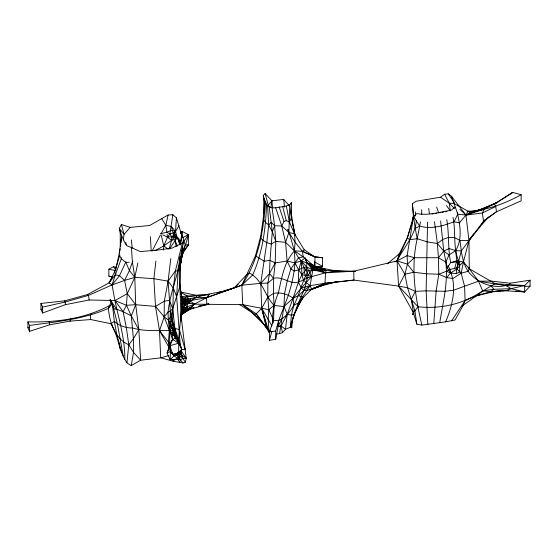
<?xml version="1.0" encoding="UTF-8"?>
<svg xmlns="http://www.w3.org/2000/svg" width="558" height="558" viewBox="0 0 558 558"><rect width="100%" height="100%" fill="white"/><g stroke="black" fill="none" stroke-linecap="round" stroke-linejoin="round"><path stroke-width="0.84" d="M112.123 325.007L110.944 323.724L90.738 319.553L70.175 321.115L49.592 324.805L29.497 331.333L27.9 327.734L27.9 321.861C56.009 322.587 85.151 318.785 110.149 305.233M112.695 277.34L108.866 276.133L108.866 269.221L113.469 266.696L115.959 267.191M293.117 225.244L294.582 233.935L295.07 242.144L294.443 250.863L295.001 262.923L294.164 270.979L292.064 282.306L288.402 295.266L278.637 320.606L278.107 326.263L275.694 339.334L269.416 340.254L269.416 331.94L273.566 320.459L274.069 305.407L273.434 293.445L273.518 278.268L275.199 262.923L275.798 241.363L274.627 225.788L272.06 207.813L267.617 206.181L266.515 204.242L263.69 197.748L263.257 195.46L265.141 193.521L271.899 200.803L272.534 207.695M275.694 339.334L275.694 331.034L278.637 320.606C298.293 310.611 298.474 287.091 308.476 270.484C323.466 268.733 338.643 272.444 353.772 271.23L355.083 271.334M520.488 291.506L524.673 291.925L524.673 285.522L530.1 280.193L530.1 286.156L524.673 291.925L505.966 290.802L490.726 291.632L482.663 290.802C463.935 303.971 440.68 309.237 418.054 306.781L398.6 286.101L353.918 280.081L325.007 283.304L310.088 285.633L301.334 287.963L293.11 298.153L283.973 306.593L279.558 333.593L276.51 334.109M180.004 256.722L179.899 286.414L181.21 321.059M169.304 346.434L168.397 342.194L169.981 323.047L170.316 310.918L168.091 281.148L170.797 258.626M172.98 359.464L172.973 361.152L183.031 362.979L185.277 362.198L186.253 358.41L180.938 315.068L182.243 300.72L179.592 283.366M459.548 271.209L461.187 273.19L464.577 286.31L465.093 300.629L463.286 305.045L455.105 319.985L445.661 321.84L421.904 325.077C415.173 296.87 410.549 267.442 417.224 238.733C414.859 227.155 413.129 215.444 412.439 203.642L416.017 201.271L440.499 197.211L444.593 194.247L448.22 193.807L451.457 196.207L457.769 214.146L465.965 215.102L484.225 209.18L494.304 203.907L512.711 192.384L521.158 194.721L521.123 200.859L496.453 211.775L483.514 221.101L461.333 250.912L456.821 267.91L456.256 273.727L450.676 272.946L447.16 267.896L443.756 251.065L440.625 220.898M120.57 234.158L119.293 228.438L121.4 224.497L130.174 227.364L149.663 225.509L168.097 215.004L172.841 214.718L176.405 217.857L181.622 234.883L183.903 239.828L182.333 243.128L175.435 270.797L173.378 288.123L172.582 320.871L171.787 328.006C175.177 335.121 178.881 341.942 181.755 349.329L178.644 358.947L170.183 359.826L167.072 353.095C172.478 339.913 167.888 325.739 168.077 312.055C170.155 291.248 179.634 271.941 181.748 251.009M180.108 244.983L179.836 238.957M180.276 257.133L179.899 286.414L182.243 300.72L182.313 314.056L180.771 316.651M179.606 284.043L179.899 286.414L172.673 308.755L171.355 315.912L170.908 325.621L169.43 330.678L172.582 339.39L178.679 343.184L181.755 349.329L177.13 355.293L174.047 355.781L170.183 359.826L170.399 351.519L169.681 343.756L159.504 330.657L155.494 306.412L153.875 278.7L155.891 261.081M178.72 343.114L178.644 358.947L174.047 355.781L170.399 351.519L167.072 353.095L172.582 339.39L172.122 334.681L172.715 333.112L173.957 332.268L174.891 328.362L172.673 308.755L169.479 300.357L164.303 301.187L155.494 306.412L135.699 304.71L126.457 305.289L114.934 300.546L89.154 299.995L65.356 304.682L42.582 312.996L40.95 309.32L40.95 303.447L64.498 300.874L87.446 294.575L109.103 282.843L115.373 274.759L121.7 257.684M456.256 273.727L459.673 271.927L459.673 262.462L456.744 260.781L450.683 262.637L447.16 267.896M459.673 262.462L456.263 261.841L450.683 262.637C447.669 248.575 449.364 233.872 446.721 219.636M172.157 352.907L173.001 354.393L176.447 354.463L178.909 353.214L178.923 351.889L177.13 355.293L178.644 358.947M185.277 362.198L182.912 358.466L179.292 355.704L180.206 354.567L180.248 353.235L181.824 355.188L186.253 358.41L182.912 358.466L180.38 359.875L179.746 362.323L177.137 358.389L180.38 359.875L183.031 362.979M427.561 222.07L426.124 290.837L427.833 324.463M270.532 330.664L269.165 332.638L268.133 319.511L268.83 309.655L267.791 297.205L267.875 283.094L269.472 273.601L270.009 260.419L272.304 231.682L269.186 206.648M279.558 333.593L282.488 332.666L285.48 329.29L287.237 314.196L283.973 306.593L284.496 293.899L287.244 280.834L290.885 268.907L298.488 257.873L303.231 256.868L314.949 266.794L322.573 266.396L322.573 257.754L314.035 256.554L302.401 251.33L294.443 250.863L285.584 242.332L281.741 225.948L275.687 207.82L272.06 207.813M180.276 345.604L176.663 296.807L178.414 265.901M295.259 235.504L291.353 217.829L291.59 202.47L289.762 204.688L286.31 206.076L275.687 207.82M415.298 216.051L415.501 211.845M266.515 204.242C265.775 228.334 262.525 252.746 252.704 274.954L241.823 285.208L206.544 297.672L194.358 304.159L183.77 308.121L181.643 312.905M160.962 233.607L166.856 232.219L170.169 230.789L172.555 230.44L175.533 231.465L177.137 237.471L180.122 243.302L180.171 244.711M27.9 321.861L29.497 325.46C56.135 321.722 83.616 319.469 108.433 308.323L112.318 303.761L114.341 321.359C119.266 325.781 125.857 328.132 132.462 327.964C144.348 331.654 157.126 330.162 169.43 330.678L171.787 328.006L169.981 323.047L171.208 321.366L172.582 320.871L174.891 328.362L176.628 337.395L172.582 339.39L169.681 343.756L170.204 345.632L178.679 343.184L175.345 338.357L172.715 333.112L173.224 325.621L170.316 310.918L172.673 308.755M182.333 253.681L181.308 257.468L180.29 265.58L181.545 250.954M42.582 312.996L42.582 307.123L65.202 302.017L88.485 295.377L112.032 284.929L119.482 275.68L126.003 261.66M169.137 248.917L171.585 240.345L171.738 236.801L174.459 234.053L175.533 231.465L176.405 217.857M176.44 358.85L172.973 361.152L160.725 357.838L159.504 330.657L164.185 316.853L164.303 301.187L168.091 281.148L175.435 270.797L177.883 271.069L180.206 256.603M181.224 240.965L181.622 234.883L180.646 244.362M433.782 323.612L436.133 290.878L438.79 274.25L438.449 257.733L437.374 243.511L434.459 221.686M168.907 355.544L160.725 357.838L140.63 360.238L131.249 365.616L126.924 362.86L128.779 344.774L126.345 327.539L123.123 311.692L126.457 305.289L127.28 293.661L124.587 280.43L119.482 275.68L115.373 274.759L114.815 271.432L119.858 254.811M264.59 199.938L263.313 217.955L260.656 236.508L255.445 255.85L241.823 285.208L242.737 304.675L254.043 314.28L265.475 326.27L269.165 332.638L261.709 308.267L260.76 283.338L266.787 242.653L268.684 225.02L267.617 206.181M416.387 220.333C415.41 235.741 403.469 247.571 397.038 260.935L398.6 286.101L413.422 312.766L416.84 324.184L421.904 325.077M179.941 270.797L180.931 261.06L182.466 253.778L182.445 246.936L183.701 241.809L188.381 234.695L182.229 231.437L180.666 231.703M175.345 338.357L174.891 328.362L173.224 325.621L172.136 325.035L170.908 325.621M163.459 250.061L163.801 245.911L161.199 234.974M179.069 341.419L178.644 338.908L180.938 315.068L188.081 309.899L190.717 308.804L189.232 309.167M281.825 318.716L278.107 326.263L281.086 326.018L285.48 329.29L290.3 327.344L291.374 315.249L293.808 305.226L293.11 298.153L298.418 282.174L301.927 274.599L306.049 269.905L307.144 262.867L305.107 258.173M155.005 250.661L163.801 245.911L167.47 237.199L169.883 234.004L172.841 214.718M265.538 202.094C263.46 230.956 258.528 260.872 241.823 285.208L206.544 297.672L184.81 301.641L182.989 302.059L182.438 302.806L187.188 306.586L187.976 309.118L190.027 309.174L208.901 304.04M179.836 263.432L180.367 264.917C181.406 254.476 186.051 244.927 188.381 234.695L182.71 237.694L182.229 231.437L180.45 233.167M120.577 246.197L120.765 244.467M120.953 242.737L121.714 235.811L119.293 228.438L124.064 234.332L123.304 239.954M446.651 263.529L445.8 262.058L438.449 257.733L414.42 257.698L407.138 255.613L397.038 260.935L353.772 271.23L325.488 272.841L317.572 269.744L314.384 269.109L312.613 269.772C305.917 274.982 307.095 283.443 303.908 290.481C298.272 302.296 293.668 314.67 290.3 327.344L291.708 327.755L292.81 318.625L297.547 306.914L298.683 302.848L310.088 285.633L313.038 268.712L312.117 267.275L307.144 262.867L305.428 259.909M272.674 323.04C271.948 312.64 274.522 302.373 278.379 292.776C281.748 278.191 283.924 262.288 294.443 250.863L288.228 229.45M180.422 265.071L182.459 251.239L185.333 244.802L183.303 240.163M457.267 212.647C460.155 225.041 462.617 239.173 455.649 250.626L449.023 254.985L445.8 262.058C448.304 282.46 442.947 302.701 439.718 322.733M180.29 265.58L182.466 253.778L188.381 244.85L188.381 234.695M270.874 207.478L271.899 200.803L283.694 199.436L289.407 205.923M183.728 251.47L182.082 255.829L180.576 263.564M131.249 365.616L133.508 352.363L133.397 338.727L131.304 315.877L126.457 305.289M180.597 240.651L179.585 244.502L177.953 238.447L176.14 236.738L175.589 234.513M412.439 203.642L413.534 216.42L407.354 237.896L409.607 239.682L417.224 238.733L420.467 221.812M530.1 280.193L510.096 283.206L491.124 281.093L478.499 281.19L453.549 290.23L444.796 291.311L426.124 290.837L415.354 291.367L407.549 287.74L398.6 286.101L404.871 274.243L413.687 272.255L426.291 273.769L438.79 274.25L446.714 277.633L453.012 278.477L461.187 273.19L463.454 261.96L468.957 240.456L470.227 238.301M115.659 269.946L120.291 248.791M126.924 362.86L124.818 359.464C125.09 339.278 119.084 320.041 114.934 300.546L127.28 293.661L134.799 277.333L137.854 263.013M453.012 217.39C456.019 231.73 452.796 247.138 458.648 261.032L456.939 268.949L450.676 272.946L450.055 269.416L447.928 265.741M160.627 233.662L160.948 233.9L165.81 225.244L168.097 215.004M70.336 320.397L70.175 321.115L70.357 318.813M267.986 206.669L268.398 205.009L271.899 200.803M180.931 261.06L181.615 256.554L181.043 252.9M416.84 324.184L414.915 310.771L407.549 287.74L404.871 274.243L407.438 264.15L407.138 255.613L413.534 216.42L416.861 213.581C428.279 215.827 439.99 212.047 451.283 210.192L454.958 207.011M236.815 286.903L234.388 287.698C219.636 294.31 200.65 292.225 187.927 302.778L187.188 306.586L182.459 313.066L190.717 308.804M181.741 302.276L182.243 300.72L181.134 296.668M414.078 313.666L412.662 314.642L413.262 312.32M182.445 246.936L181.601 250.089L182.459 251.239L181.301 255.264M454.575 268.858L456.57 261.458M269.416 340.254L271.906 331.34M353.772 271.23L353.918 280.081L325.007 283.304L320.801 285.898L309.948 290.034M169.869 248.31L175.114 240.679L175.777 238.378M290.3 327.344L294.136 314.203L302.401 298.125M404.871 274.243L397.038 260.935L399.165 253.897L407.354 237.896L412.118 222.544M263.739 216.616L263.313 217.955L263.829 220.187L265.531 222.44L268.684 225.02L272.304 231.682L275.798 241.363L285.584 242.332L288.891 232.442L289.762 204.688L291.353 217.829L289.476 222.161L294.582 233.935L304.215 249.761L314.949 256.98L322.573 257.754M115.373 274.759L112.032 284.929L114.934 300.546L123.123 311.692L131.304 315.877L138.844 329.729L140.63 360.238L133.508 352.363L128.779 344.774C114.941 338.866 109.48 322.196 108.433 308.323L111.474 301.278M132.1 262.713L129.428 270.525L124.587 280.43L112.032 284.929L109.103 282.843L114.815 271.432M468.42 242.026L468.957 240.456L473.791 233.76M445.661 321.84C452.147 306.293 457.128 287.684 450.383 271.53M282.488 332.666L281.086 326.018L287.237 314.196L293.11 298.153L298.614 295.656L303.908 290.481L310.088 285.633L303.385 280.102L301.927 274.599L301.299 260.844L298.488 257.873L294.443 250.863L303.231 256.868L302.401 251.33L295.07 242.144L288.891 232.442L287.614 229.568M180.408 316.477L180.938 315.068M291.053 203.837L291.59 202.47M131.304 315.877L135.699 304.71L134.799 277.333L132.525 262.734M272.304 231.682L274.627 225.788L271.195 222.251L268.684 225.02M337.883 281.574L325.53 284.217L325.007 283.304L311.155 289.421L325.007 283.304L325.488 272.841L326.053 270.728L301.299 260.844L295.001 262.923L287.105 261.032L275.199 262.923L270.009 260.419L264.15 261.144L255.445 255.85M412.662 314.642L413.422 312.766L418.054 306.781M521.158 194.721C505.443 203.391 488.662 209.536 470.806 211.482L470.485 212.235L465.965 215.102L459.443 222.879L454.072 221.763C443.073 225.823 431.327 229.652 419.63 226.018L415.264 228.389M193.856 307.772L186.581 310.45L183.77 308.121L186.525 302.255L189.936 300.692L190.578 298.886L196.688 297.233L206.544 297.672L209.166 294.484L181.127 296.542C184.349 297.658 186.149 301.069 189.936 300.692L194.358 304.159L242.737 304.675L268.83 309.655L274.069 305.407L283.973 306.593M176.147 246.559L175.114 240.679L176 238.65M394.701 261.855L397.038 260.935L407.354 237.896M456.263 261.841L456.744 260.781L455.649 250.626L449.225 248.54L443.756 251.065L438.449 257.733M169.932 346.26L173.001 354.393L178.909 353.214L179.543 351.847M181.371 258.584L182.082 255.829M454.072 221.763L457.769 214.146M178.058 353.388L179.062 352.077L177.472 353.353L177.577 354.002M457.532 205.135L467.904 211.231L470.485 212.235L480.933 209.438L484.225 209.18L482.349 212.982L483.514 221.101L496.453 211.775L495.776 206.488L494.304 203.907L477.006 210.673M459.904 209.299L465.965 215.102L473.679 211.977L474.133 211.363L474.049 210.987L467.904 211.231L465.965 215.102L468.957 240.456L469.278 268.81L468.106 271.307L461.187 273.19M274.627 225.788L281.741 225.948L284.008 221.456L286.254 220.591L289.476 222.161L286.31 206.076M415.354 291.367L411.323 299.262L413.422 312.766M152.118 251.121L160.299 235.162M241.823 285.208L260.76 283.338L269.472 273.601L275.199 262.923M239.194 304.291L251.679 312.257L254.043 314.28L256.241 313.854L261.709 308.267L267.791 297.205L273.434 293.445C280.269 291.848 287.523 294.129 293.11 298.153M109.103 282.843L111.251 279.139M161.778 218.722L165.81 225.244L166.856 232.219L169.883 234.004L173.133 233.007L175.533 231.465L178.985 225.676M182.864 243.204L183.701 241.809M180.945 233.544L182.229 231.437M169.981 323.047L168.342 320.048L171.355 315.912M451.541 320.878L465.093 300.629C478.569 294.045 493.098 290.39 508.08 290.446M510.096 283.206L509.154 284.552C494.353 289.804 477.515 283.638 468.106 271.307C462.045 262.141 461.389 251.065 459.987 240.484L454.54 237.582L448.451 237.422L442.682 239.466L437.374 243.511L427.142 241.837L417.224 238.733M165.81 225.244L171.383 226.506L173.133 233.007L174.459 234.053L175.024 236.829L171.585 240.345L163.801 245.911L168.272 249.224M296.521 308.316L303.273 297.463L311.643 289.156L320.892 285.577L325.53 284.217L320.801 285.898L321.464 285.829L335.344 282.111M333.321 270.944L335.637 270.895L322.106 268.14L321.464 269.012L321.541 270.142L325.488 272.841L335.637 270.895L355.53 271.411L336.132 271.104M128.779 344.774L133.397 338.727L138.844 329.729L135.699 304.71L127.28 293.661M132.895 261.2L132.386 261.869L131.437 247.557L126.959 245.792L124.818 242.604L121.714 235.811L119.224 253.248M183.247 251.505L188.381 244.85L185.333 244.802M155.494 306.412L164.185 316.853L169.43 330.678L173.119 330.636L174.891 328.362L179.446 329.701L185.068 349.245L181.259 349.692M169.848 348.973L170.399 351.519L174.047 355.781C175.317 353.598 178.393 353.577 179.425 351.101M446.714 277.633L450.599 272.932L446.386 271.251L438.79 274.25M305.149 257.838L301.299 260.844L306.579 266.905L312.613 269.772L325.488 272.841L311.378 276.705L301.334 287.963L303.908 290.481L307.026 290.516L316.791 287.063L312.494 288.946M183.77 308.121L182.306 305.031L184.81 301.641L182.982 301.501L182.243 300.72L187.927 302.778L194.358 304.159L190.027 309.174L182.313 314.056L181.573 314.217L182.85 313.38L182.313 314.056L181.762 313.917M130.174 227.364L124.064 234.332L121.4 224.497M291.353 217.829L291.771 217.355L291.178 211.043M481.805 224.135L489.485 216.392M459.262 264.436L459.569 266.131L456.939 268.949L459.673 271.927M173.001 354.393L177.807 353.075L178.923 351.889M223.751 290.885L234.388 287.698L246.162 275.213L249.21 272.946C262.441 279.405 264.471 295.468 274.069 305.407M91.763 313.749L90.243 315.277L90.738 319.553M462.08 306.258L463.286 305.045C474.105 298.007 483.653 289.435 495.288 283.743L524.673 285.522L511.121 288.653L505.966 290.802M181.643 303.971L182.306 305.031L184.991 305.24L189.95 303.001L189.936 300.692L182.124 300.574L184.328 298.223L187.634 296.221L196.688 297.233L196.332 295.377L180.632 291.98M183.491 312.996L190.027 309.174L189.992 307.653L184.998 309.39L182.306 311.65L184.872 311.985L182.313 314.056L194.358 304.159M397.038 260.935L407.438 264.15L414.42 257.698M169.883 234.004L171.738 236.801L173.831 236.411L175.603 235.078L177.137 237.471C173.838 238.412 170.853 235.811 167.47 237.199L162.678 234.772M459.234 265.748L463.454 261.96L469.278 268.81L478.499 281.19L482.663 290.802L493.921 289.309L511.121 288.653L524.673 291.925M181.866 313.052L187.976 309.118M510.814 194.031L512.711 192.384L497.541 202.303L492.986 204.667M304.215 249.761L302.401 251.33L314.949 256.98L314.949 266.794L314.454 262.63M234.388 287.698L238.273 284.371M285.584 242.332L287.105 261.032L290.885 268.907L294.164 270.979C298.704 270.63 302.017 267.247 306.579 266.905L310.15 273.036L311.378 276.705C304.696 278.065 299.395 283.903 292.064 282.306C285.808 280.618 280.332 276.67 273.518 278.268L267.875 283.094L260.76 283.338M387.35 263.85L399.165 253.897M182.048 307.779L183.317 306.754M490.726 291.632L493.921 289.309L491.305 286.163M181.95 314.077L183.024 313.073M177.13 355.293L176.175 353.925L178.469 352.649L178.909 353.214M484.295 220.619L486.353 219.148L468.957 240.456L459.987 240.484M181.873 314.217L182.94 313.477M182.459 313.066L186.581 310.45M183.547 313.066L184.768 312.236L184.091 312.32M187.014 245.757L188.381 244.85M181.573 314.217L182.85 313.38M275.798 241.363L271.223 244.027L266.787 242.653L263.076 240.414L260.928 238.364L260.656 236.508M184.684 311.971L190.027 309.174L188.081 309.899M178.504 352.893L177.472 353.353M170.316 310.918L168.077 312.055L164.185 316.853L168.342 320.048M310.102 290.041L323.766 284.678M446.386 271.251L450.055 269.416L456.821 267.91M494.304 203.907L497.541 202.303L480.933 209.438L470.485 212.235L473.679 211.977L484.225 209.18M182.445 308.204L183.973 307.465M293.808 305.226L298.683 302.848L303.273 297.463L298.614 295.656M182.333 243.128L172.059 248.094L157.14 250.137L140.281 251.588L131.437 247.557M495.776 206.488L482.349 212.982L465.965 215.102L451.457 196.207M310.813 289.553L315.584 287.565M181.545 300.302L182.989 299.709L190.578 298.886L187.621 298.181L184.328 298.223L181.252 299.311M310.876 289.595L320.892 285.577M313.512 265.113L307.144 262.867L312.613 269.772L312.117 267.275L313.401 266.759L322.106 268.14M313.491 288.423L311.643 289.156L310.088 285.633M186.393 300.037L187.983 299.423L189.936 300.692L182.243 300.72L186.393 300.037L182.124 300.574M294.136 314.203L291.374 315.249L287.237 314.196M191.492 308.539L193.814 307.73M315.416 287.928L321.464 285.829M187.927 302.778L183.505 303.775L181.315 303.44M124.587 280.43L134.799 277.333L153.875 278.7L168.091 281.148L173.378 288.123L176.663 296.807M218.025 292.594L222.119 291.374M116.169 334.326L116.678 334.172L114.341 321.359L110.944 323.724C117.905 334.751 118.554 348.129 124.818 359.464M181.789 308.888L184.259 308.225M182.006 310.088L183.666 309.662M476.783 295.789L494.451 291.45L500.352 290.99M40.95 309.32L42.645 308.909M179.641 257.852L181.308 257.468M198.557 306.265L206.788 304.368L206.544 297.672M198.606 306.286L208.762 304.117M27.9 327.734L29.609 327.406M431.962 214.035L433.622 213.742M435.275 213.449L436.928 213.149M186.525 302.255L182.438 302.806M277.772 326.563L281.086 326.018M440.269 212.584L438.588 212.856L436.621 207.032M441.943 212.312L443.624 212.04M445.305 211.775L446.986 211.503M269.416 331.94L275.694 331.034M119.677 255.641L121.456 258.863L125.948 262.525L129.156 262.197M182.808 300.706L184.705 300.518L181.831 299.444M181.852 309.16L183.554 308.999M311.378 276.705L308.142 275.171L305.282 275.408L301.927 274.599L298.711 269.926L295.001 262.923M181.922 301.592L182.982 301.501L182.989 302.059M173.231 234.29L173.831 236.411L176.14 236.738L177.137 237.471M502.04 290.858L507.096 290.46M207.004 304.138L208.741 303.998M203.063 295.015L193.933 295.342M204.751 294.924L209.801 294.645M524.178 286.428L530.1 286.156M178.679 343.184L175.093 332.707L173.957 332.268M478.499 281.19L506.322 285.738L524.673 285.522M181.838 306.223L183.247 306.23M182.243 300.72L182.891 300.734M278.637 320.606L273.566 320.459L268.83 309.655M440.499 197.211L449.295 203.224L454.798 203.426M455.649 250.626L461.333 250.912M467.904 211.231L470.806 211.482M123.123 311.692L116.573 309.202L114.006 308.951L110.072 299.841M515.473 290.997L518.814 291.339M171.787 328.006L174.891 328.362L181.755 349.329M463.454 261.96L456.744 260.781L459.569 266.131M467.123 211.384L468.846 211.642M181.978 310.429L183.596 310.694M178.644 338.908L174.989 336.16L173.119 330.636L174.27 330.831L175.093 332.707M108.866 276.133L112.73 276.901M108.866 269.221L115.541 270.581M301.334 287.963L298.418 282.174L298.711 269.926L301.299 260.844L303.922 267.526L306.049 269.905L308.476 270.484M313.038 268.712L314.384 269.109L313.401 266.759L307.144 262.867M317.383 266.473L325.447 269.319M180.206 354.567L181.824 355.188L182.912 358.466M321.541 270.142L313.401 266.759M312.117 267.275L317.572 269.744L316.24 267.024M454.407 204.04L458.899 205.993M174.989 336.16L172.122 334.681L169.43 330.678L175.066 335.149M314.349 261.8L322.573 266.396M180.52 292.204L187.634 296.221L187.983 299.423M506.322 285.738L511.121 288.653M495.288 283.743L469.278 268.81L468.839 267.149M242.737 304.675L256.241 313.854L262.909 322.824M449.023 254.985L443.756 251.065L437.374 243.511M87.446 294.575L88.485 295.377L89.154 299.995M254.964 314.872L251.679 312.257L260.565 320.459M175.024 236.829L177.953 238.447L180.122 243.302L177.786 237.29M174.459 234.053L175.603 235.078M281.741 225.948L288.891 232.442L294.582 233.935L290.941 212.375M176.628 337.395L175.156 334.305L173.678 332.784M444.593 194.247L449.295 203.224L454.561 208.58M173.119 330.636L175.156 334.305M269.472 273.601L273.518 278.268M171.383 226.506L175.533 231.465M134.799 277.333L129.428 270.525L125.948 262.525M407.438 264.15L413.687 272.255M263.934 324.205L265.475 326.27M446.421 205.477L450.348 210.959L449.295 203.224M113.469 266.696L115.89 270.079M256.241 313.854L266.445 328.188L261.709 308.267L271.962 325.942M448.22 193.807L454.324 202.742M110.233 299.806L116.573 309.202M419.63 226.018L413.534 216.42L412.369 221.735L413.387 214.851L414.301 216.288M180.973 350.501L186.253 358.41M306.921 277.982L305.282 275.408L304.298 271.858L303.922 267.526M64.498 300.874L65.202 302.017L65.356 304.682M159.504 330.657L169.2 347.718M110.107 299.751L111.956 303.099M180.38 359.875L179.055 357.19L180.771 356.639L181.824 355.188L180.876 351.331M308.142 275.171L306.049 269.905M175.114 240.679L177.542 246.113M40.95 303.447L42.582 307.123M173.831 236.411L174.368 237.75L177.953 238.447L171.585 240.345L167.47 237.199L167.107 234.269M168.397 342.194L169.318 344.635M184.531 347.697L185.068 349.245M279.174 206.892L284.008 221.456M112.8 305.247L117.403 323.773L123.227 355.976M49.23 321.778L49.592 324.805M265.141 193.521L268.663 206.676M261.709 308.267L267.547 329.373M116.678 334.172L121.651 352.265M282.655 206.355L286.254 220.591M119.266 345.095L120.207 349.155M264.227 200.203L263.69 197.748L264.122 213.616M263.257 195.46L264.359 200.573M125.717 242.43L126.234 244.948M458.648 261.032L458.955 262.734M118.861 342.605L119.133 344.265M428.718 208.357L429.388 213.714M291.506 326.053L291.708 327.755M283.694 199.436L284.468 207.074M131.409 239.982L132.211 248.219M272.499 317.844L272.96 323.026M179.976 260.077L180.367 264.917M150.353 236.711L151.239 250.961M179.397 284.245L179.488 285.926M421.709 209.787L421.736 214.523M120.242 232.323L120.284 246.19M29.497 325.46L29.497 331.333"/></g></svg>
